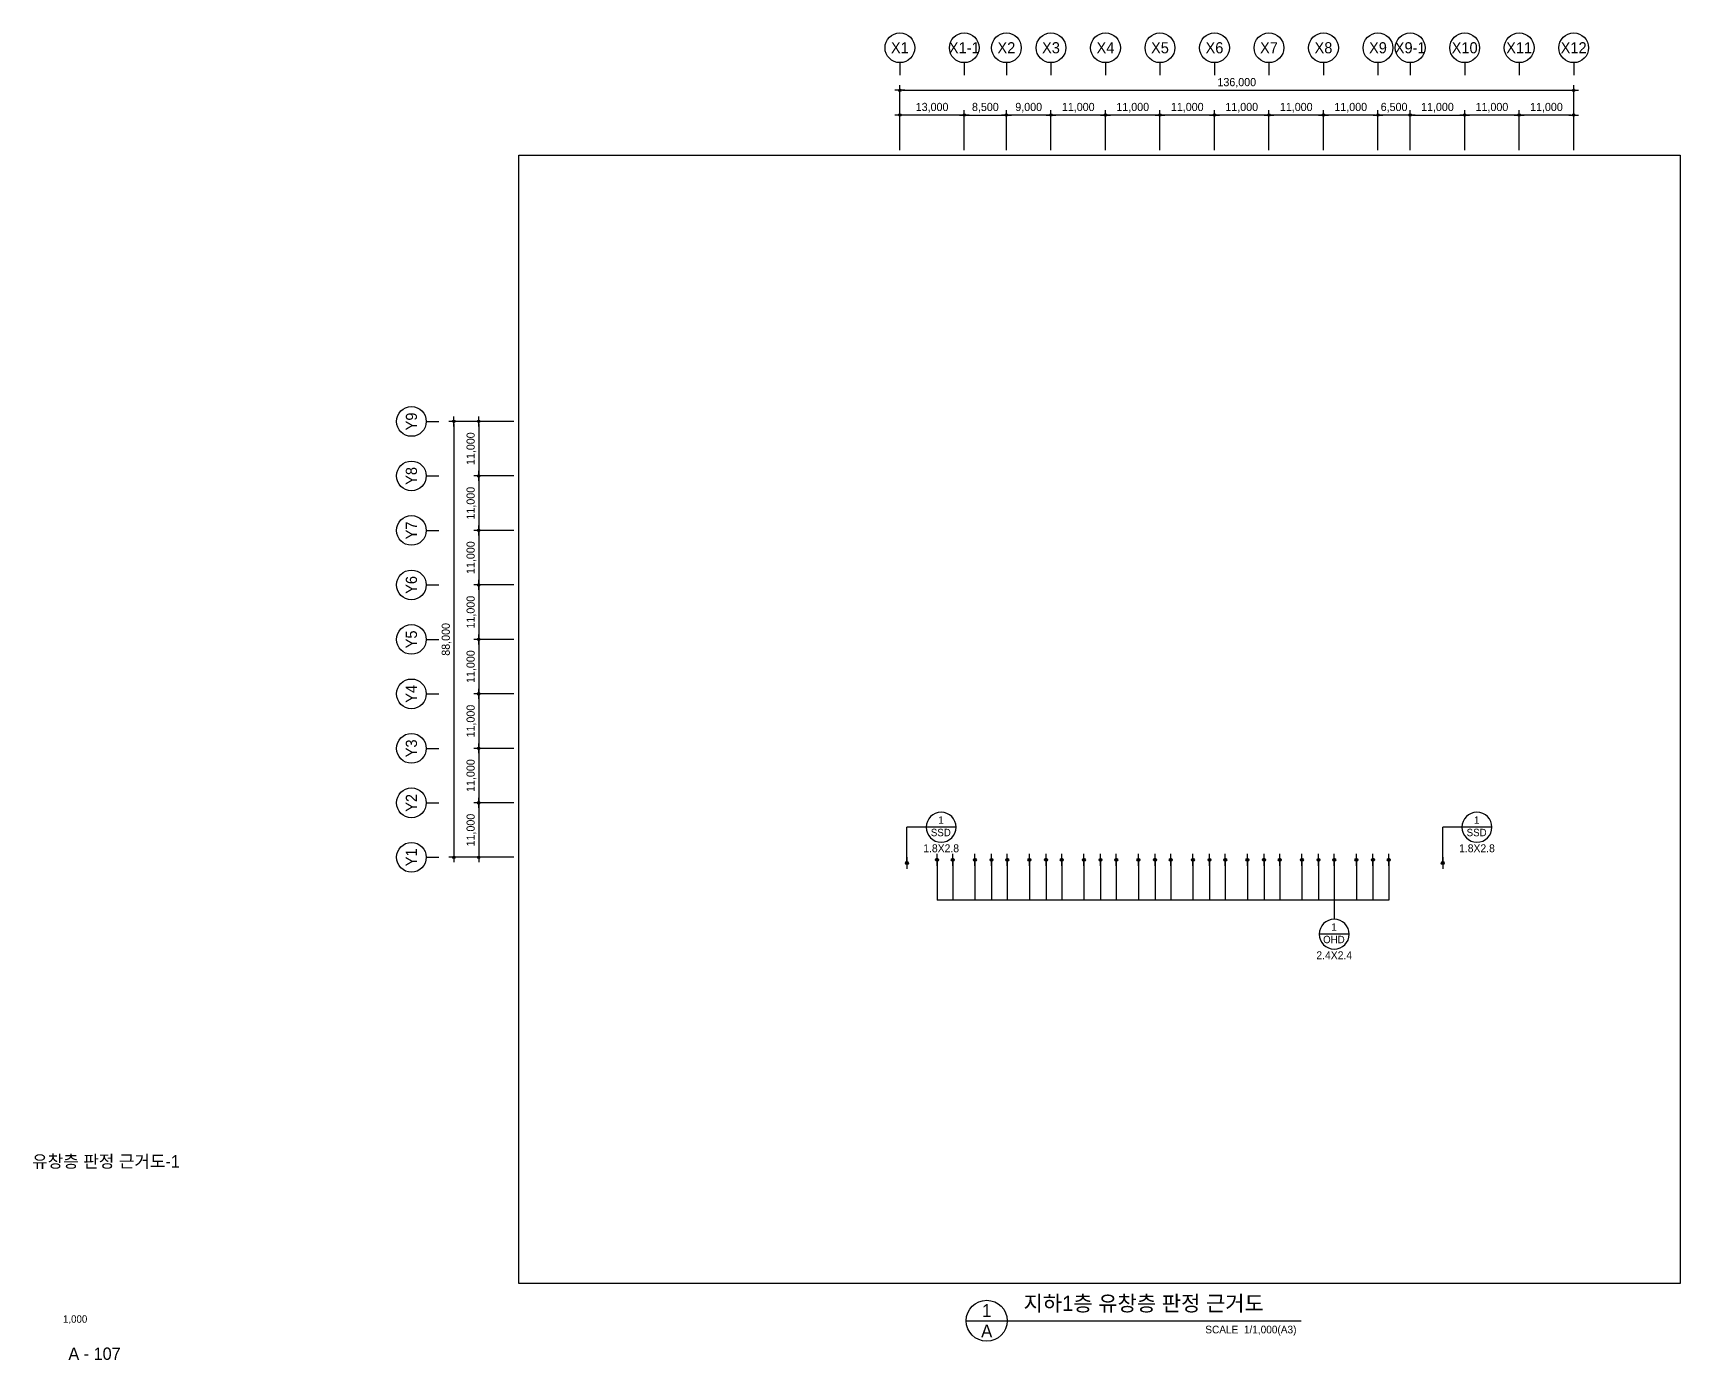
# Model space of a CAD drawing. Header units: millimetres. Extents: x 252778784 to 254834908, y 504282078 to 504550014.
# Drawn here: x 253125389 to 253457846, y 504282078 to 504550014 of the extents above; entities that cross this region are included whole.
import ezdxf
from ezdxf.enums import TextEntityAlignment as Align

# ---------------------------------------------------------------- set-up
doc = ezdxf.new("R2010")
doc.units = ezdxf.units.MM
for name, color, linetype in [('4A.TEC DIM', 7, 'Continuous'), ('4A.TEC FORM-TEXT', 3, 'Continuous'), ('4A.TEC TEXT 2', 3, 'Continuous'), ('4A.TEC 심볼', 7, 'Continuous'), ('DIM', 7, 'Continuous'), ('text', 3, 'Continuous'), ('창호부호', 7, 'Continuous')]:
    doc.layers.add(name, color=color, linetype=linetype)
doc.layers.add('DEFPOINT', color=135, linetype='Continuous', plot=False)
doc.styles.add('GHS', font='malgun.ttf')
doc.styles.add('나눔고딕', font='')
doc.styles.add('돋움', font='')
doc.styles.add('울릉도L', font='')
doc.styles.get('나눔고딕').set_extended_font_data('Dotum')
doc.styles.get('돋움').set_extended_font_data('Dotum')
doc.styles.get('울릉도L').set_extended_font_data('Dotum')
doc.dimstyles.new('DIM_200(외부치수)', dxfattribs={"dimscale": 200, "dimtxt": 3.3, "dimasz": 1, "dimexe": 2, "dimexo": 2, "dimgap": 1, "dimtad": 1, "dimdec": 0, "dimdsep": 46, "dimlunit": 6, "dimtxsty": '돋움', "dimblk1": 'DIMDOT', "dimblk2": 'DIMDOT', "dimsah": 1, "dimcen": 2.5, "dimdle": 1.5, "dimclrd": 1, "dimclre": 7, "dimclrt": 2, "dimadec": 0, "dimazin": 0, "dimtfac": 1, "dimtdec": 0, "dimtix": 1, "dimtmove": 2, "dimatfit": 3, "dimldrblk": 'DIMDOT', "dimfxl": 1, "dimtvp": 1, "dimtolj": 1, "dimtzin": 0, "dimarcsym": 0})
doc.dimstyles.new('DIM_600(외부치수)', dxfattribs={"dimscale": 400, "dimtxt": 3.3, "dimasz": 1, "dimexe": 2, "dimexo": 2, "dimgap": 1, "dimtad": 1, "dimdec": 0, "dimdsep": 46, "dimlunit": 6, "dimtxsty": '나눔고딕', "dimblk1": 'DIMDOT', "dimblk2": 'DIMDOT', "dimsah": 1, "dimcen": 2.5, "dimdle": 1.5, "dimclrd": 8, "dimclre": 8, "dimclrt": 3, "dimadec": 0, "dimazin": 0, "dimtfac": 1, "dimtdec": 0, "dimtix": 1, "dimtmove": 2, "dimatfit": 3, "dimldrblk": 'DIMDOT', "dimfxl": 1, "dimtvp": 1, "dimtolj": 1, "dimtzin": 0, "dimarcsym": 0})

# ---------------------------------------------------------------- blocks, each defined once
blk = doc.blocks.new('DIMDOT')
at = {"color": 0}
blk.add_line((-2, 0), (2, 0), dxfattribs=at)
for radius in [0.5, 0.25]:
    blk.add_circle((0, 0), radius, dxfattribs=at)
blk = doc.blocks.new('*D104')
at = {"layer": '4A.TEC DIM', "color": 8, "lineweight": -2}
for p, q in [((169308, -38163), (169308, -25069)), ((169808, -26069), (304808, -26069)), ((305308, -38163), (305308, -25069))]:
    blk.add_line(p, q, dxfattribs=at)
at = {"layer": 'Defpoints', "color": 0}
for p in [(305308, -26069), (169308, -39163), (305308, -39163)]:
    blk.add_point(p, dxfattribs=at)
at = {"layer": '4A.TEC DIM', "color": 8, "lineweight": -2, "xscale": 500, "yscale": 500, "zscale": 500, "rotation": 180}
blk.add_blockref('DIMDOT', (169308, -26069), dxfattribs=at)
at = {"layer": '4A.TEC DIM', "color": 8, "lineweight": -2, "xscale": 500, "yscale": 500, "zscale": 500}
blk.add_blockref('DIMDOT', (305308, -26069), dxfattribs=at)
at = {"layer": '4A.TEC DIM', "color": 3, "insert": (237308, -24584), "char_height": 1650, "attachment_point": 5, "style": '나눔고딕'}
blk.add_mtext('\\A1;136,000', dxfattribs=at)
blk = doc.blocks.new('ccs122')
at = {"layer": '4A.TEC 심볼'}
blk.add_line((0, 8), (0, 3), dxfattribs=at)
blk.add_circle((0, 14), 6, dxfattribs=at)
at = {"layer": '4A.TEC TEXT 2', "color": 3, "style": 'GHS'}
blk.add_attdef('NO', text='', height=4.5, dxfattribs=at).set_placement((-0.01, 14.02), align=Align.MIDDLE_CENTER)
blk = doc.blocks.new('*D105')
at = {"layer": '4A.TEC DIM', "color": 8, "lineweight": -2}
for p, q in [((294308, -38163), (294308, -30082)), ((304808, -31082), (294808, -31082)), ((305308, -38163), (305308, -30082))]:
    blk.add_line(p, q, dxfattribs=at)
at = {"layer": 'Defpoints', "color": 0}
for p in [(294308, -31082), (294308, -39163), (305308, -39163)]:
    blk.add_point(p, dxfattribs=at)
at = {"layer": '4A.TEC DIM', "color": 8, "lineweight": -2, "xscale": 500, "yscale": 500, "zscale": 500, "rotation": 180}
blk.add_blockref('DIMDOT', (294308, -31082), dxfattribs=at)
at = {"layer": '4A.TEC DIM', "color": 8, "lineweight": -2, "xscale": 500, "yscale": 500, "zscale": 500}
blk.add_blockref('DIMDOT', (305308, -31082), dxfattribs=at)
at = {"layer": '4A.TEC DIM', "color": 3, "insert": (299808, -29597), "char_height": 1650, "attachment_point": 5, "style": '나눔고딕'}
blk.add_mtext('\\A1;11,000', dxfattribs=at)
blk = doc.blocks.new('*D106')
at = {"layer": '4A.TEC DIM', "color": 8, "lineweight": -2}
for p, q in [((91381, -103937), (83299, -103937)), ((84299, -104437), (84299, -114437)), ((91381, -114937), (83299, -114937))]:
    blk.add_line(p, q, dxfattribs=at)
at = {"layer": 'Defpoints', "color": 0}
for p in [(92381, -103937), (84299, -114937), (92381, -114937)]:
    blk.add_point(p, dxfattribs=at)
at = {"layer": '4A.TEC DIM', "color": 8, "lineweight": -2, "xscale": 500, "yscale": 500, "zscale": 500}
for p, rotation in [((84299, -103937), 90), ((84299, -114937), 270)]:
    blk.add_blockref('DIMDOT', p, dxfattribs=dict(at, rotation=rotation))
at = {"layer": '4A.TEC DIM', "color": 3, "insert": (82814, -109437), "char_height": 1650, "attachment_point": 5, "rotation": 90, "style": '나눔고딕'}
blk.add_mtext('\\A1;11,000', dxfattribs=at)
blk = doc.blocks.new('*D107')
at = {"layer": '4A.TEC DIM', "color": 8, "lineweight": -2}
for p, q in [((91381, -92937), (78286, -92937)), ((79286, -93437), (79286, -180437)), ((91381, -180937), (78286, -180937))]:
    blk.add_line(p, q, dxfattribs=at)
at = {"layer": 'Defpoints', "color": 0}
for p in [(92381, -92937), (79286, -180937), (92381, -180937)]:
    blk.add_point(p, dxfattribs=at)
at = {"layer": '4A.TEC DIM', "color": 8, "lineweight": -2, "xscale": 500, "yscale": 500, "zscale": 500}
for p, rotation in [((79286, -92937), 90), ((79286, -180937), 270)]:
    blk.add_blockref('DIMDOT', p, dxfattribs=dict(at, rotation=rotation))
at = {"layer": '4A.TEC DIM', "color": 3, "insert": (77801, -136937), "char_height": 1650, "attachment_point": 5, "rotation": 90, "style": '나눔고딕'}
blk.add_mtext('\\A1;88,000', dxfattribs=at)
blk = doc.blocks.new('*D108')
at = {"layer": '4A.TEC DIM', "color": 8, "lineweight": -2}
for p, q in [((91381, -169937), (83299, -169937)), ((84299, -170437), (84299, -180437)), ((91381, -180937), (83299, -180937))]:
    blk.add_line(p, q, dxfattribs=at)
at = {"layer": 'Defpoints', "color": 0}
for p in [(92381, -169937), (84299, -180937), (92381, -180937)]:
    blk.add_point(p, dxfattribs=at)
at = {"layer": '4A.TEC DIM', "color": 8, "lineweight": -2, "xscale": 500, "yscale": 500, "zscale": 500}
for p, rotation in [((84299, -169937), 90), ((84299, -180937), 270)]:
    blk.add_blockref('DIMDOT', p, dxfattribs=dict(at, rotation=rotation))
at = {"layer": '4A.TEC DIM', "color": 3, "insert": (82814, -175437), "char_height": 1650, "attachment_point": 5, "rotation": 90, "style": '나눔고딕'}
blk.add_mtext('\\A1;11,000', dxfattribs=at)
blk = doc.blocks.new('*D109')
at = {"layer": '4A.TEC DIM', "color": 8, "lineweight": -2}
for p, q in [((91381, -158937), (83299, -158937)), ((84299, -159437), (84299, -169437)), ((91381, -169937), (83299, -169937))]:
    blk.add_line(p, q, dxfattribs=at)
at = {"layer": 'Defpoints', "color": 0}
for p in [(92381, -158937), (84299, -169937), (92381, -169937)]:
    blk.add_point(p, dxfattribs=at)
at = {"layer": '4A.TEC DIM', "color": 8, "lineweight": -2, "xscale": 500, "yscale": 500, "zscale": 500}
for p, rotation in [((84299, -158937), 90), ((84299, -169937), 270)]:
    blk.add_blockref('DIMDOT', p, dxfattribs=dict(at, rotation=rotation))
at = {"layer": '4A.TEC DIM', "color": 3, "insert": (82814, -164437), "char_height": 1650, "attachment_point": 5, "rotation": 90, "style": '나눔고딕'}
blk.add_mtext('\\A1;11,000', dxfattribs=at)
blk = doc.blocks.new('*D110')
at = {"layer": '4A.TEC DIM', "color": 8, "lineweight": -2}
for p, q in [((91381, -147937), (83299, -147937)), ((84299, -148437), (84299, -158437)), ((91381, -158937), (83299, -158937))]:
    blk.add_line(p, q, dxfattribs=at)
at = {"layer": 'Defpoints', "color": 0}
for p in [(92381, -147937), (84299, -158937), (92381, -158937)]:
    blk.add_point(p, dxfattribs=at)
at = {"layer": '4A.TEC DIM', "color": 8, "lineweight": -2, "xscale": 500, "yscale": 500, "zscale": 500}
for p, rotation in [((84299, -147937), 90), ((84299, -158937), 270)]:
    blk.add_blockref('DIMDOT', p, dxfattribs=dict(at, rotation=rotation))
at = {"layer": '4A.TEC DIM', "color": 3, "insert": (82814, -153437), "char_height": 1650, "attachment_point": 5, "rotation": 90, "style": '나눔고딕'}
blk.add_mtext('\\A1;11,000', dxfattribs=at)
blk = doc.blocks.new('*D111')
at = {"layer": '4A.TEC DIM', "color": 8, "lineweight": -2}
for p, q in [((91381, -136937), (83299, -136937)), ((84299, -137437), (84299, -147437)), ((91381, -147937), (83299, -147937))]:
    blk.add_line(p, q, dxfattribs=at)
at = {"layer": 'Defpoints', "color": 0}
for p in [(92381, -136937), (84299, -147937), (92381, -147937)]:
    blk.add_point(p, dxfattribs=at)
at = {"layer": '4A.TEC DIM', "color": 8, "lineweight": -2, "xscale": 500, "yscale": 500, "zscale": 500}
for p, rotation in [((84299, -136937), 90), ((84299, -147937), 270)]:
    blk.add_blockref('DIMDOT', p, dxfattribs=dict(at, rotation=rotation))
at = {"layer": '4A.TEC DIM', "color": 3, "insert": (82814, -142437), "char_height": 1650, "attachment_point": 5, "rotation": 90, "style": '나눔고딕'}
blk.add_mtext('\\A1;11,000', dxfattribs=at)
blk = doc.blocks.new('*D112')
at = {"layer": '4A.TEC DIM', "color": 8, "lineweight": -2}
for p, q in [((91381, -125937), (83299, -125937)), ((84299, -126437), (84299, -136437)), ((91381, -136937), (83299, -136937))]:
    blk.add_line(p, q, dxfattribs=at)
at = {"layer": 'Defpoints', "color": 0}
for p in [(92381, -125937), (84299, -136937), (92381, -136937)]:
    blk.add_point(p, dxfattribs=at)
at = {"layer": '4A.TEC DIM', "color": 8, "lineweight": -2, "xscale": 500, "yscale": 500, "zscale": 500}
for p, rotation in [((84299, -125937), 90), ((84299, -136937), 270)]:
    blk.add_blockref('DIMDOT', p, dxfattribs=dict(at, rotation=rotation))
at = {"layer": '4A.TEC DIM', "color": 3, "insert": (82814, -131437), "char_height": 1650, "attachment_point": 5, "rotation": 90, "style": '나눔고딕'}
blk.add_mtext('\\A1;11,000', dxfattribs=at)
blk = doc.blocks.new('*D113')
at = {"layer": '4A.TEC DIM', "color": 8, "lineweight": -2}
for p, q in [((91381, -114937), (83299, -114937)), ((84299, -115437), (84299, -125437)), ((91381, -125937), (83299, -125937))]:
    blk.add_line(p, q, dxfattribs=at)
at = {"layer": 'Defpoints', "color": 0}
for p in [(92381, -114937), (84299, -125937), (92381, -125937)]:
    blk.add_point(p, dxfattribs=at)
at = {"layer": '4A.TEC DIM', "color": 8, "lineweight": -2, "xscale": 500, "yscale": 500, "zscale": 500}
for p, rotation in [((84299, -114937), 90), ((84299, -125937), 270)]:
    blk.add_blockref('DIMDOT', p, dxfattribs=dict(at, rotation=rotation))
at = {"layer": '4A.TEC DIM', "color": 3, "insert": (82814, -120437), "char_height": 1650, "attachment_point": 5, "rotation": 90, "style": '나눔고딕'}
blk.add_mtext('\\A1;11,000', dxfattribs=at)
blk = doc.blocks.new('*D93')
at = {"layer": '4A.TEC DIM', "color": 8, "lineweight": -2}
for p, q in [((169308, -38163), (169308, -30082)), ((181808, -31082), (169808, -31082)), ((182308, -38163), (182308, -30082))]:
    blk.add_line(p, q, dxfattribs=at)
at = {"layer": 'Defpoints', "color": 0}
for p in [(169308, -31082), (169308, -39163), (182308, -39163)]:
    blk.add_point(p, dxfattribs=at)
at = {"layer": '4A.TEC DIM', "color": 8, "lineweight": -2, "xscale": 500, "yscale": 500, "zscale": 500, "rotation": 180}
blk.add_blockref('DIMDOT', (169308, -31082), dxfattribs=at)
at = {"layer": '4A.TEC DIM', "color": 8, "lineweight": -2, "xscale": 500, "yscale": 500, "zscale": 500}
blk.add_blockref('DIMDOT', (182308, -31082), dxfattribs=at)
at = {"layer": '4A.TEC DIM', "color": 3, "insert": (175808, -29597), "char_height": 1650, "attachment_point": 5, "style": '나눔고딕'}
blk.add_mtext('\\A1;13,000', dxfattribs=at)
blk = doc.blocks.new('*D94')
at = {"layer": '4A.TEC DIM', "color": 8, "lineweight": -2}
for p, q in [((190808, -38163), (190808, -30082)), ((199308, -31082), (191308, -31082)), ((199808, -38163), (199808, -30082))]:
    blk.add_line(p, q, dxfattribs=at)
at = {"layer": 'Defpoints', "color": 0}
for p in [(190808, -31082), (190808, -39163), (199808, -39163)]:
    blk.add_point(p, dxfattribs=at)
at = {"layer": '4A.TEC DIM', "color": 8, "lineweight": -2, "xscale": 500, "yscale": 500, "zscale": 500, "rotation": 180}
blk.add_blockref('DIMDOT', (190808, -31082), dxfattribs=at)
at = {"layer": '4A.TEC DIM', "color": 8, "lineweight": -2, "xscale": 500, "yscale": 500, "zscale": 500}
blk.add_blockref('DIMDOT', (199808, -31082), dxfattribs=at)
at = {"layer": '4A.TEC DIM', "color": 3, "insert": (195308, -29597), "char_height": 1650, "attachment_point": 5, "style": '나눔고딕'}
blk.add_mtext('\\A1;9,000', dxfattribs=at)
blk = doc.blocks.new('*D95')
at = {"layer": '4A.TEC DIM', "color": 8, "lineweight": -2}
for p, q in [((199808, -38163), (199808, -30082)), ((210308, -31082), (200308, -31082)), ((210808, -38163), (210808, -30082))]:
    blk.add_line(p, q, dxfattribs=at)
at = {"layer": 'Defpoints', "color": 0}
for p in [(199808, -31082), (199808, -39163), (210808, -39163)]:
    blk.add_point(p, dxfattribs=at)
at = {"layer": '4A.TEC DIM', "color": 8, "lineweight": -2, "xscale": 500, "yscale": 500, "zscale": 500, "rotation": 180}
blk.add_blockref('DIMDOT', (199808, -31082), dxfattribs=at)
at = {"layer": '4A.TEC DIM', "color": 8, "lineweight": -2, "xscale": 500, "yscale": 500, "zscale": 500}
blk.add_blockref('DIMDOT', (210808, -31082), dxfattribs=at)
at = {"layer": '4A.TEC DIM', "color": 3, "insert": (205308, -29597), "char_height": 1650, "attachment_point": 5, "style": '나눔고딕'}
blk.add_mtext('\\A1;11,000', dxfattribs=at)
blk = doc.blocks.new('*D96')
at = {"layer": '4A.TEC DIM', "color": 8, "lineweight": -2}
for p, q in [((210808, -38163), (210808, -30082)), ((221308, -31082), (211308, -31082)), ((221808, -38163), (221808, -30082))]:
    blk.add_line(p, q, dxfattribs=at)
at = {"layer": 'Defpoints', "color": 0}
for p in [(210808, -31082), (210808, -39163), (221808, -39163)]:
    blk.add_point(p, dxfattribs=at)
at = {"layer": '4A.TEC DIM', "color": 8, "lineweight": -2, "xscale": 500, "yscale": 500, "zscale": 500, "rotation": 180}
blk.add_blockref('DIMDOT', (210808, -31082), dxfattribs=at)
at = {"layer": '4A.TEC DIM', "color": 8, "lineweight": -2, "xscale": 500, "yscale": 500, "zscale": 500}
blk.add_blockref('DIMDOT', (221808, -31082), dxfattribs=at)
at = {"layer": '4A.TEC DIM', "color": 3, "insert": (216308, -29597), "char_height": 1650, "attachment_point": 5, "style": '나눔고딕'}
blk.add_mtext('\\A1;11,000', dxfattribs=at)
blk = doc.blocks.new('*D97')
at = {"layer": '4A.TEC DIM', "color": 8, "lineweight": -2}
for p, q in [((221808, -38163), (221808, -30082)), ((232308, -31082), (222308, -31082)), ((232808, -38163), (232808, -30082))]:
    blk.add_line(p, q, dxfattribs=at)
at = {"layer": 'Defpoints', "color": 0}
for p in [(221808, -31082), (221808, -39163), (232808, -39163)]:
    blk.add_point(p, dxfattribs=at)
at = {"layer": '4A.TEC DIM', "color": 8, "lineweight": -2, "xscale": 500, "yscale": 500, "zscale": 500, "rotation": 180}
blk.add_blockref('DIMDOT', (221808, -31082), dxfattribs=at)
at = {"layer": '4A.TEC DIM', "color": 8, "lineweight": -2, "xscale": 500, "yscale": 500, "zscale": 500}
blk.add_blockref('DIMDOT', (232808, -31082), dxfattribs=at)
at = {"layer": '4A.TEC DIM', "color": 3, "insert": (227308, -29597), "char_height": 1650, "attachment_point": 5, "style": '나눔고딕'}
blk.add_mtext('\\A1;11,000', dxfattribs=at)
blk = doc.blocks.new('*D98')
at = {"layer": '4A.TEC DIM', "color": 8, "lineweight": -2}
for p, q in [((232808, -38163), (232808, -30082)), ((243308, -31082), (233308, -31082)), ((243808, -38163), (243808, -30082))]:
    blk.add_line(p, q, dxfattribs=at)
at = {"layer": 'Defpoints', "color": 0}
for p in [(232808, -31082), (232808, -39163), (243808, -39163)]:
    blk.add_point(p, dxfattribs=at)
at = {"layer": '4A.TEC DIM', "color": 8, "lineweight": -2, "xscale": 500, "yscale": 500, "zscale": 500, "rotation": 180}
blk.add_blockref('DIMDOT', (232808, -31082), dxfattribs=at)
at = {"layer": '4A.TEC DIM', "color": 8, "lineweight": -2, "xscale": 500, "yscale": 500, "zscale": 500}
blk.add_blockref('DIMDOT', (243808, -31082), dxfattribs=at)
at = {"layer": '4A.TEC DIM', "color": 3, "insert": (238308, -29597), "char_height": 1650, "attachment_point": 5, "style": '나눔고딕'}
blk.add_mtext('\\A1;11,000', dxfattribs=at)
blk = doc.blocks.new('*D99')
at = {"layer": '4A.TEC DIM', "color": 8, "lineweight": -2}
for p, q in [((243808, -38163), (243808, -30082)), ((254308, -31082), (244308, -31082)), ((254808, -38163), (254808, -30082))]:
    blk.add_line(p, q, dxfattribs=at)
at = {"layer": 'Defpoints', "color": 0}
for p in [(243808, -31082), (243808, -39163), (254808, -39163)]:
    blk.add_point(p, dxfattribs=at)
at = {"layer": '4A.TEC DIM', "color": 8, "lineweight": -2, "xscale": 500, "yscale": 500, "zscale": 500, "rotation": 180}
blk.add_blockref('DIMDOT', (243808, -31082), dxfattribs=at)
at = {"layer": '4A.TEC DIM', "color": 8, "lineweight": -2, "xscale": 500, "yscale": 500, "zscale": 500}
blk.add_blockref('DIMDOT', (254808, -31082), dxfattribs=at)
at = {"layer": '4A.TEC DIM', "color": 3, "insert": (249308, -29597), "char_height": 1650, "attachment_point": 5, "style": '나눔고딕'}
blk.add_mtext('\\A1;11,000', dxfattribs=at)
blk = doc.blocks.new('*D100')
at = {"layer": '4A.TEC DIM', "color": 8, "lineweight": -2}
for p, q in [((254808, -38163), (254808, -30082)), ((265308, -31082), (255308, -31082)), ((265808, -38163), (265808, -30082))]:
    blk.add_line(p, q, dxfattribs=at)
at = {"layer": 'Defpoints', "color": 0}
for p in [(254808, -31082), (254808, -39163), (265808, -39163)]:
    blk.add_point(p, dxfattribs=at)
at = {"layer": '4A.TEC DIM', "color": 8, "lineweight": -2, "xscale": 500, "yscale": 500, "zscale": 500, "rotation": 180}
blk.add_blockref('DIMDOT', (254808, -31082), dxfattribs=at)
at = {"layer": '4A.TEC DIM', "color": 8, "lineweight": -2, "xscale": 500, "yscale": 500, "zscale": 500}
blk.add_blockref('DIMDOT', (265808, -31082), dxfattribs=at)
at = {"layer": '4A.TEC DIM', "color": 3, "insert": (260308, -29597), "char_height": 1650, "attachment_point": 5, "style": '나눔고딕'}
blk.add_mtext('\\A1;11,000', dxfattribs=at)
blk = doc.blocks.new('*D101')
at = {"layer": '4A.TEC DIM', "color": 8, "lineweight": -2}
for p, q in [((265308, -31082), (264808, -31082)), ((265808, -38163), (265808, -30082)), ((272308, -31082), (265808, -31082)), ((272308, -38163), (272308, -30082)), ((272808, -31082), (273308, -31082))]:
    blk.add_line(p, q, dxfattribs=at)
at = {"layer": 'Defpoints', "color": 0}
for p in [(265808, -31082), (265808, -39163), (272308, -39163)]:
    blk.add_point(p, dxfattribs=at)
at = {"layer": '4A.TEC DIM', "color": 8, "lineweight": -2, "xscale": 500, "yscale": 500, "zscale": 500}
blk.add_blockref('DIMDOT', (265808, -31082), dxfattribs=at)
at = {"layer": '4A.TEC DIM', "color": 8, "lineweight": -2, "xscale": 500, "yscale": 500, "zscale": 500, "rotation": 180}
blk.add_blockref('DIMDOT', (272308, -31082), dxfattribs=at)
at = {"layer": '4A.TEC DIM', "color": 3, "insert": (269058, -29597), "char_height": 1650, "attachment_point": 5, "style": '나눔고딕'}
blk.add_mtext('\\A1;6,500', dxfattribs=at)
blk = doc.blocks.new('*D102')
at = {"layer": '4A.TEC DIM', "color": 8, "lineweight": -2}
for p, q in [((283308, -38163), (283308, -30082)), ((293808, -31082), (283808, -31082)), ((294308, -38163), (294308, -30082))]:
    blk.add_line(p, q, dxfattribs=at)
at = {"layer": 'Defpoints', "color": 0}
for p in [(283308, -31082), (283308, -39163), (294308, -39163)]:
    blk.add_point(p, dxfattribs=at)
at = {"layer": '4A.TEC DIM', "color": 8, "lineweight": -2, "xscale": 500, "yscale": 500, "zscale": 500, "rotation": 180}
blk.add_blockref('DIMDOT', (283308, -31082), dxfattribs=at)
at = {"layer": '4A.TEC DIM', "color": 8, "lineweight": -2, "xscale": 500, "yscale": 500, "zscale": 500}
blk.add_blockref('DIMDOT', (294308, -31082), dxfattribs=at)
at = {"layer": '4A.TEC DIM', "color": 3, "insert": (288808, -29597), "char_height": 1650, "attachment_point": 5, "style": '나눔고딕'}
blk.add_mtext('\\A1;11,000', dxfattribs=at)
blk = doc.blocks.new('*D103')
at = {"layer": '4A.TEC DIM', "color": 8, "lineweight": -2}
for p, q in [((91381, -92937), (83299, -92937)), ((84299, -93437), (84299, -103437)), ((91381, -103937), (83299, -103937))]:
    blk.add_line(p, q, dxfattribs=at)
at = {"layer": 'Defpoints', "color": 0}
for p in [(92381, -92937), (84299, -103937), (92381, -103937)]:
    blk.add_point(p, dxfattribs=at)
at = {"layer": '4A.TEC DIM', "color": 8, "lineweight": -2, "xscale": 500, "yscale": 500, "zscale": 500}
for p, rotation in [((84299, -92937), 90), ((84299, -103937), 270)]:
    blk.add_blockref('DIMDOT', p, dxfattribs=dict(at, rotation=rotation))
at = {"layer": '4A.TEC DIM', "color": 3, "insert": (82814, -98437), "char_height": 1650, "attachment_point": 5, "rotation": 90, "style": '나눔고딕'}
blk.add_mtext('\\A1;11,000', dxfattribs=at)
blk = doc.blocks.new('*D114')
at = {"layer": '4A.TEC DIM', "color": 8, "lineweight": -2}
for p, q in [((182308, -38163), (182308, -30082)), ((182808, -31082), (190308, -31082)), ((190808, -38163), (190808, -30082))]:
    blk.add_line(p, q, dxfattribs=at)
at = {"layer": 'Defpoints', "color": 0}
for p in [(190808, -31082), (182308, -39163), (190808, -39163)]:
    blk.add_point(p, dxfattribs=at)
at = {"layer": '4A.TEC DIM', "color": 8, "lineweight": -2, "xscale": 500, "yscale": 500, "zscale": 500, "rotation": 180}
blk.add_blockref('DIMDOT', (182308, -31082), dxfattribs=at)
at = {"layer": '4A.TEC DIM', "color": 8, "lineweight": -2, "xscale": 500, "yscale": 500, "zscale": 500}
blk.add_blockref('DIMDOT', (190808, -31082), dxfattribs=at)
at = {"layer": '4A.TEC DIM', "color": 3, "insert": (186558, -29597), "char_height": 1650, "attachment_point": 5, "style": '나눔고딕'}
blk.add_mtext('\\A1;8,500', dxfattribs=at)
blk = doc.blocks.new('*D115')
at = {"layer": '4A.TEC DIM', "color": 8, "lineweight": -2}
for p, q in [((272308, -38163), (272308, -30082)), ((272808, -31082), (282808, -31082)), ((283308, -38163), (283308, -30082))]:
    blk.add_line(p, q, dxfattribs=at)
at = {"layer": 'Defpoints', "color": 0}
for p in [(283308, -31082), (272308, -39163), (283308, -39163)]:
    blk.add_point(p, dxfattribs=at)
at = {"layer": '4A.TEC DIM', "color": 8, "lineweight": -2, "xscale": 500, "yscale": 500, "zscale": 500, "rotation": 180}
blk.add_blockref('DIMDOT', (272308, -31082), dxfattribs=at)
at = {"layer": '4A.TEC DIM', "color": 8, "lineweight": -2, "xscale": 500, "yscale": 500, "zscale": 500}
blk.add_blockref('DIMDOT', (283308, -31082), dxfattribs=at)
at = {"layer": '4A.TEC DIM', "color": 3, "insert": (277808, -29597), "char_height": 1650, "attachment_point": 5, "style": '나눔고딕'}
blk.add_mtext('\\A1;11,000', dxfattribs=at)
blk = doc.blocks.new('A$C52CE0ABD')
at = {"layer": '창호부호', "color": 3}
blk.add_line((0, 3600), (4838, 3600), dxfattribs=at)
blk.add_circle((2419, 3600), 2419, dxfattribs=at)
at = {"layer": '창호부호', "color": 7, "style": '울릉도L'}
for tag, height, p in [('1', 1200, (2453, 4751)), ('CAW', 1200, (2472, 2747)), ('SIZE', 840, (2387, 607))]:
    blk.add_attdef(tag, text='', height=height, dxfattribs=at).set_placement(p, align=Align.MIDDLE)
blk = doc.blocks.new('dwgFD3B')
at = {"layer": '4A.TEC 심볼'}
ref = blk.add_blockref('ccs122', (169307.63, -24500.01, 1666.22), dxfattribs=dict(at, xscale=499.9999977496833, yscale=499.9999977496833, zscale=499.9999977496833))
ref.add_attrib('NO', 'X1', dxfattribs={"layer": '0', "color": 3, "height": 2250, "style": '울릉도L'}).set_placement((169304.55, -17491.05, 1666.22), align=Align.MIDDLE_CENTER)
ref = blk.add_blockref('ccs122', (182307.63, -24500.01, 1666.22), dxfattribs=dict(at, xscale=499.9999977496833, yscale=499.9999977496833, zscale=499.9999977496833))
ref.add_attrib('NO', 'X1-1', dxfattribs={"layer": '0', "color": 3, "height": 2250, "style": '울릉도L'}).set_placement((182304.55, -17491.05, 1666.22), align=Align.MIDDLE_CENTER)
ref = blk.add_blockref('ccs122', (190807.63, -24500.01, 1666.22), dxfattribs=dict(at, xscale=499.9999977496833, yscale=499.9999977496833, zscale=499.9999977496833))
ref.add_attrib('NO', 'X2', dxfattribs={"layer": '0', "color": 3, "height": 2250, "style": '울릉도L'}).set_placement((190804.55, -17491.05, 1666.22), align=Align.MIDDLE_CENTER)
ref = blk.add_blockref('ccs122', (199807.63, -24500.01, 1666.22), dxfattribs=dict(at, xscale=499.9999977496833, yscale=499.9999977496833, zscale=499.9999977496833))
ref.add_attrib('NO', 'X3', dxfattribs={"layer": '0', "color": 3, "height": 2250, "style": '울릉도L'}).set_placement((199804.55, -17491.05, 1666.22), align=Align.MIDDLE_CENTER)
ref = blk.add_blockref('ccs122', (210807.63, -24500.01, 1666.22), dxfattribs=dict(at, xscale=499.9999977496833, yscale=499.9999977496833, zscale=499.9999977496833))
ref.add_attrib('NO', 'X4', dxfattribs={"layer": '0', "color": 3, "height": 2250, "style": '울릉도L'}).set_placement((210804.55, -17491.05, 1666.22), align=Align.MIDDLE_CENTER)
ref = blk.add_blockref('ccs122', (221807.63, -24500.01, 1666.22), dxfattribs=dict(at, xscale=499.9999977496833, yscale=499.9999977496833, zscale=499.9999977496833))
ref.add_attrib('NO', 'X5', dxfattribs={"layer": '0', "color": 3, "height": 2250, "style": '울릉도L'}).set_placement((221804.55, -17491.05, 1666.22), align=Align.MIDDLE_CENTER)
ref = blk.add_blockref('ccs122', (232807.63, -24500.01, 1666.22), dxfattribs=dict(at, xscale=499.9999977496833, yscale=499.9999977496833, zscale=499.9999977496833))
ref.add_attrib('NO', 'X6', dxfattribs={"layer": '0', "color": 3, "height": 2250, "style": '울릉도L'}).set_placement((232804.55, -17491.05, 1666.22), align=Align.MIDDLE_CENTER)
ref = blk.add_blockref('ccs122', (243807.63, -24500, 1666.22), dxfattribs=dict(at, xscale=499.9999977496833, yscale=499.9999977496833, zscale=499.9999977496833))
ref.add_attrib('NO', 'X7', dxfattribs={"layer": '0', "color": 3, "height": 2250, "style": '울릉도L'}).set_placement((243804.55, -17491.04, 1666.22), align=Align.MIDDLE_CENTER)
ref = blk.add_blockref('ccs122', (254807.63, -24500, 1666.22), dxfattribs=dict(at, xscale=499.9999977496833, yscale=499.9999977496833, zscale=499.9999977496833))
ref.add_attrib('NO', 'X8', dxfattribs={"layer": '0', "color": 3, "height": 2250, "style": '울릉도L'}).set_placement((254804.55, -17491.05, 1666.22), align=Align.MIDDLE_CENTER)
ref = blk.add_blockref('ccs122', (265807.63, -24500, 1666.22), dxfattribs=dict(at, xscale=499.9999977496833, yscale=499.9999977496833, zscale=499.9999977496833))
ref.add_attrib('NO', 'X9', dxfattribs={"layer": '0', "color": 3, "height": 2250, "style": '울릉도L'}).set_placement((265804.55, -17491.04, 1666.22), align=Align.MIDDLE_CENTER)
ref = blk.add_blockref('ccs122', (272307.63, -24500, 1666.22), dxfattribs=dict(at, xscale=499.9999977496833, yscale=499.9999977496833, zscale=499.9999977496833))
ref.add_attrib('NO', 'X9-1', dxfattribs={"layer": '0', "color": 3, "height": 2250, "style": '울릉도L'}).set_placement((272304.55, -17491.04, 1666.22), align=Align.MIDDLE_CENTER)
ref = blk.add_blockref('ccs122', (283307.63, -24500.01, 1666.22), dxfattribs=dict(at, xscale=499.9999977496833, yscale=499.9999977496833, zscale=499.9999977496833))
ref.add_attrib('NO', 'X10', dxfattribs={"layer": '0', "color": 3, "height": 2250, "style": '울릉도L'}).set_placement((283304.55, -17491.05, 1666.22), align=Align.MIDDLE_CENTER)
ref = blk.add_blockref('ccs122', (294307.63, -24500.01, 1666.22), dxfattribs=dict(at, xscale=499.9999977496833, yscale=499.9999977496833, zscale=499.9999977496833))
ref.add_attrib('NO', 'X11', dxfattribs={"layer": '0', "color": 3, "height": 2250, "style": '울릉도L'}).set_placement((294304.55, -17491.05, 1666.22), align=Align.MIDDLE_CENTER)
ref = blk.add_blockref('ccs122', (305307.63, -24500.01, 1666.22), dxfattribs=dict(at, xscale=499.9999977496833, yscale=499.9999977496833, zscale=499.9999977496833))
ref.add_attrib('NO', 'X12', dxfattribs={"layer": '0', "color": 3, "height": 2250, "style": '울릉도L'}).set_placement((305304.55, -17491.05, 1666.22), align=Align.MIDDLE_CENTER)
ref = blk.add_blockref('ccs122', (77717.58, -92936.83), dxfattribs=dict(at, xscale=499.9999977496833, yscale=499.9999977496833, zscale=499.9999977496833, rotation=90))
ref.add_attrib('NO', 'Y9', dxfattribs={"layer": '0', "color": 3, "height": 2250, "rotation": 90, "style": '울릉도L'}).set_placement((70708.62, -92939.91), align=Align.MIDDLE_CENTER)
ref = blk.add_blockref('ccs122', (77717.58, -103936.83), dxfattribs=dict(at, xscale=499.9999977496833, yscale=499.9999977496833, zscale=499.9999977496833, rotation=90))
ref.add_attrib('NO', 'Y8', dxfattribs={"layer": '0', "color": 3, "height": 2250, "rotation": 90, "style": '울릉도L'}).set_placement((70708.62, -103939.91), align=Align.MIDDLE_CENTER)
ref = blk.add_blockref('ccs122', (77717.58, -114936.83), dxfattribs=dict(at, xscale=499.9999977496833, yscale=499.9999977496833, zscale=499.9999977496833, rotation=90))
ref.add_attrib('NO', 'Y7', dxfattribs={"layer": '0', "color": 3, "height": 2250, "rotation": 90, "style": '울릉도L'}).set_placement((70708.63, -114939.91), align=Align.MIDDLE_CENTER)
ref = blk.add_blockref('ccs122', (77717.58, -125936.83), dxfattribs=dict(at, xscale=499.9999977496833, yscale=499.9999977496833, zscale=499.9999977496833, rotation=90))
ref.add_attrib('NO', 'Y6', dxfattribs={"layer": '0', "color": 3, "height": 2250, "rotation": 90, "style": '울릉도L'}).set_placement((70708.62, -125939.91), align=Align.MIDDLE_CENTER)
ref = blk.add_blockref('ccs122', (77717.58, -136936.83), dxfattribs=dict(at, xscale=499.9999977496833, yscale=499.9999977496833, zscale=499.9999977496833, rotation=90))
ref.add_attrib('NO', 'Y5', dxfattribs={"layer": '0', "color": 3, "height": 2250, "rotation": 90, "style": '울릉도L'}).set_placement((70708.63, -136939.91), align=Align.MIDDLE_CENTER)
ref = blk.add_blockref('ccs122', (77717.58, -147936.83), dxfattribs=dict(at, xscale=499.9999977496833, yscale=499.9999977496833, zscale=499.9999977496833, rotation=90))
ref.add_attrib('NO', 'Y4', dxfattribs={"layer": '0', "color": 3, "height": 2250, "rotation": 90, "style": '울릉도L'}).set_placement((70708.62, -147939.91), align=Align.MIDDLE_CENTER)
ref = blk.add_blockref('ccs122', (77717.58, -158936.83), dxfattribs=dict(at, xscale=499.9999977496833, yscale=499.9999977496833, zscale=499.9999977496833, rotation=90))
ref.add_attrib('NO', 'Y3', dxfattribs={"layer": '0', "color": 3, "height": 2250, "rotation": 90, "style": '울릉도L'}).set_placement((70708.62, -158939.91), align=Align.MIDDLE_CENTER)
ref = blk.add_blockref('ccs122', (77717.58, -169936.83), dxfattribs=dict(at, xscale=499.9999977496833, yscale=499.9999977496833, zscale=499.9999977496833, rotation=90))
ref.add_attrib('NO', 'Y2', dxfattribs={"layer": '0', "color": 3, "height": 2250, "rotation": 90, "style": '울릉도L'}).set_placement((70708.62, -169939.91), align=Align.MIDDLE_CENTER)
ref = blk.add_blockref('ccs122', (77717.58, -180936.83), dxfattribs=dict(at, xscale=499.9999977496833, yscale=499.9999977496833, zscale=499.9999977496833, rotation=90))
ref.add_attrib('NO', 'Y1', dxfattribs={"layer": '0', "color": 3, "height": 2250, "rotation": 90, "style": '울릉도L'}).set_placement((70708.62, -180939.91), align=Align.MIDDLE_CENTER)
at = {"layer": '4A.TEC DIM'}
for base, p1, p2, picture, middle in [((305307.63, -26068.86, 1666.22), (169307.63, -39163.16, 1666.22), (305307.63, -39163.16, 1666.22), '*D104', (237307.63, -24583.79, 1666.22)), ((169307.63, -31081.58, 1666.22), (182307.63, -39163.16, 1666.22), (169307.63, -39163.16, 1666.22), '*D93', (175807.63, -29596.51, 1666.22)), ((190807.63, -31081.58, 1666.22), (199807.63, -39163.16, 1666.22), (190807.63, -39163.16, 1666.22), '*D94', (195307.63, -29596.51, 1666.22)), ((199807.63, -31081.58, 1666.22), (210807.63, -39163.16, 1666.22), (199807.63, -39163.16, 1666.22), '*D95', (205307.63, -29596.51, 1666.22)), ((210807.63, -31081.58, 1666.22), (221807.63, -39163.16, 1666.22), (210807.63, -39163.16, 1666.22), '*D96', (216307.63, -29596.51, 1666.22)), ((221807.63, -31081.58, 1666.22), (232807.63, -39163.16, 1666.22), (221807.63, -39163.16, 1666.22), '*D97', (227307.63, -29596.51, 1666.22)), ((232807.63, -31081.58, 1666.22), (243807.63, -39163.16, 1666.22), (232807.63, -39163.16, 1666.22), '*D98', (238307.63, -29596.51, 1666.22)), ((243807.63, -31081.58, 1666.22), (254807.63, -39163.16, 1666.22), (243807.63, -39163.16, 1666.22), '*D99', (249307.63, -29596.51, 1666.22)), ((254807.63, -31081.58, 1666.22), (265807.63, -39163.16, 1666.22), (254807.63, -39163.16, 1666.22), '*D100', (260307.63, -29596.51, 1666.22)), ((265807.63, -31081.58, 1666.22), (272307.63, -39163.16, 1666.22), (265807.63, -39163.16, 1666.22), '*D101', (269057.63, -29596.51, 1666.22)), ((283307.63, -31081.58, 1666.22), (294307.63, -39163.16, 1666.22), (283307.63, -39163.16, 1666.22), '*D102', (288807.63, -29596.51, 1666.22)), ((294307.63, -31081.58, 1666.22), (305307.63, -39163.16, 1666.22), (294307.63, -39163.16, 1666.22), '*D105', (299807.63, -29596.51, 1666.22))]:
    dim = blk.add_linear_dim(base=base, p1=p1, p2=p2, dimstyle='DIM_600(외부치수)', override={"dimscale": 500, "dimdec": 1, "dimblk1": 'DIMDOT', "dimblk2": 'DIMDOT'}, dxfattribs=at)
    dim.commit()
    dim.dimension.update_dxf_attribs({"geometry": picture, "text_midpoint": middle})
for base, p1, p2, angle, picture, middle in [((190807.63, -31081.58, 1666.22), (182307.63, -39163.16, 1666.22), (190807.63, -39163.16, 1666.22), 180, '*D114', (186557.63, -29596.51, 1666.22)), ((283307.63, -31081.58, 1666.22), (272307.63, -39163.16, 1666.22), (283307.63, -39163.16, 1666.22), 180, '*D115', (277807.63, -29596.51, 1666.22)), ((79286.44, -180936.83), (92380.73, -92936.83), (92380.73, -180936.83), 90, '*D107', (77801.36, -136936.83)), ((84299.16, -103936.83), (92380.73, -92936.83), (92380.73, -103936.83), 90, '*D103', (82814.08, -98436.83)), ((84299.16, -114936.83), (92380.73, -103936.83), (92380.73, -114936.83), 90, '*D106', (82814.08, -109436.83)), ((84299.16, -125936.83), (92380.73, -114936.83), (92380.73, -125936.83), 90, '*D113', (82814.09, -120436.83)), ((84299.16, -136936.83), (92380.73, -125936.83), (92380.73, -136936.83), 90, '*D112', (82814.09, -131436.83)), ((84299.16, -147936.83), (92380.73, -136936.83), (92380.73, -147936.83), 90, '*D111', (82814.09, -142436.83)), ((84299.16, -158936.83), (92380.73, -147936.83), (92380.73, -158936.83), 90, '*D110', (82814.08, -153436.83)), ((84299.16, -169936.83), (92380.73, -158936.83), (92380.73, -169936.83), 90, '*D109', (82814.08, -164436.83)), ((84299.16, -180936.83), (92380.73, -169936.83), (92380.73, -180936.83), 90, '*D108', (82814.08, -175436.83))]:
    dim = blk.add_linear_dim(base=base, p1=p1, p2=p2, angle=angle, dimstyle='DIM_600(외부치수)', override={"dimscale": 500, "dimdec": 1, "dimblk1": 'DIMDOT', "dimblk2": 'DIMDOT'}, dxfattribs=at)
    dim.commit()
    dim.dimension.update_dxf_attribs({"geometry": picture, "text_midpoint": middle})

msp = doc.modelspace()

# ---------------------------------------------------------------- linework, layer by layer
at = {"layer": '4A.TEC 심볼'}
msp.add_line((253313761, 504290014, 3333), (253381393, 504290014, 3333), dxfattribs=at)
msp.add_circle((253317901, 504290014, 3333), 4140, dxfattribs=at)
at = {"layer": 'DEFPOINT', "elevation": -1667}
msp.add_lwpolyline([(253223447, 504525351), (253457846, 504525351), (253457846, 504297514), (253223447, 504297514)], close=True, dxfattribs=at)
at = {"layer": 'DIM'}
for p, q in [((253305680, 504389651), (253301794, 504389651)), ((253413830, 504389651), (253409943, 504389651)), ((253399044, 504374908), (253307869, 504374908))]:
    msp.add_line(p, q, dxfattribs=at)

# ---------------------------------------------------------------- block references
msp.add_blockref('dwgFD3B', (253131067, 504564514, 3333))
at = {"layer": '창호부호', "lineweight": 50}
ref = msp.add_blockref('A$C52CE0ABD', (253311728, 504385151), dxfattribs=dict(at, xscale=-1.25, yscale=1.25, zscale=1.25))
ref.add_attrib('CAW', 'SSD', dxfattribs={"height": 1500, "style": '울릉도L'}).set_placement((253308638, 504388585), align=Align.MIDDLE)
ref.add_attrib('1', '1', dxfattribs={"height": 1500, "style": '울릉도L'}).set_placement((253308662, 504391090), align=Align.MIDDLE)
ref = msp.add_blockref('A$C52CE0ABD', (253419878, 504385151), dxfattribs=dict(at, xscale=-1.25, yscale=1.25, zscale=1.25))
ref.add_attrib('CAW', 'SSD', dxfattribs={"height": 1500, "style": '울릉도L'}).set_placement((253416788, 504388585), align=Align.MIDDLE)
ref.add_attrib('1', '1', dxfattribs={"height": 1500, "style": '울릉도L'}).set_placement((253416812, 504391090), align=Align.MIDDLE)
ref = msp.add_blockref('A$C52CE0ABD', (253391068, 504363559), dxfattribs=dict(at, xscale=-1.25, yscale=1.25, zscale=1.25))
ref.add_attrib('CAW', 'OHD', dxfattribs={"height": 1500, "style": '울릉도L'}).set_placement((253387978, 504366992), align=Align.MIDDLE)
ref.add_attrib('1', '1', dxfattribs={"height": 1500, "style": '울릉도L'}).set_placement((253388002, 504369498), align=Align.MIDDLE)

# ---------------------------------------------------------------- texts
at = {"layer": '4A.TEC FORM-TEXT', "style": '돋움'}
msp.add_text('A - 107', height=2500, dxfattribs=at).set_placement((253137825, 504282113, 3333), align=Align.CENTER)
at = {"layer": '4A.TEC TEXT 2', "style": '나눔고딕'}
for s, height, p in [('유창층 판정 근거도-1', 2500, (253140134, 504320949, 3333)), ('1,000', 1500, (253133905, 504289613, 3333))]:
    msp.add_text(s, height=height, dxfattribs=at).set_placement(p, align=Align.CENTER)
at = {"layer": '4A.TEC TEXT 2', "color": 3, "style": '나눔고딕'}
msp.add_text('지하1층 유창층 판정 근거도', height=3105, dxfattribs=at).set_placement((253325330, 504291049, 3333), align=Align.BOTTOM_LEFT)
for s, p in [('1', (253317901, 504292084, 3333)), ('A', (253317901, 504287944, 3333))]:
    msp.add_text(s, height=2587, dxfattribs=at).set_placement(p, align=Align.MIDDLE)
msp.add_text('SCALE  1/1,000(A3)', height=1552.5, dxfattribs=at).set_placement((253380421, 504286998, 3333), align=Align.BOTTOM_RIGHT)
at = {"layer": 'text', "style": '돋움'}
for s, p in [('1.8X2.8', (253308704, 504385401)), ('1.8X2.8', (253416854, 504385401)), ('2.4X2.4', (253388044, 504363809))]:
    msp.add_text(s, height=1601.1, dxfattribs=at).set_placement(p, align=Align.MIDDLE_CENTER)

# ---------------------------------------------------------------- leaders
at = {"layer": 'DIM'}
for points in [[(253301794, 504382423), (253301794, 504389651)], [(253409943, 504382423), (253409943, 504389651)], [(253307869, 504383087), (253307869, 504374908)], [(253311044, 504383087), (253311044, 504374908)], [(253315519, 504383087), (253315519, 504374908)], [(253318869, 504383087), (253318869, 504374908)], [(253322044, 504383087), (253322044, 504374908)], [(253326519, 504383087), (253326519, 504374908)], [(253329869, 504383087), (253329869, 504374908)], [(253333044, 504383087), (253333044, 504374908)], [(253337519, 504383087), (253337519, 504374908)], [(253340869, 504383087), (253340869, 504374908)], [(253344044, 504383087), (253344044, 504374908)], [(253348519, 504383087), (253348519, 504374908)], [(253351869, 504383087), (253351869, 504374908)], [(253355044, 504383087), (253355044, 504374908)], [(253359519, 504383087), (253359519, 504374908)], [(253362869, 504383087), (253362869, 504374908)], [(253366044, 504383087), (253366044, 504374908)], [(253370519, 504383087), (253370519, 504374908)], [(253373869, 504383087), (253373869, 504374908)], [(253377044, 504383087), (253377044, 504374908)], [(253381519, 504383087), (253381519, 504374908)], [(253384869, 504383087), (253384869, 504374908)], [(253388044, 504383087), (253388044, 504371083)], [(253392519, 504383087), (253392519, 504374908)], [(253395869, 504383087), (253395869, 504374908)], [(253399044, 504383087), (253399044, 504374908)]]:
    msp.add_leader(points, dimstyle='DIM_200(외부치수)', override={"dimasz": 3, "dimgap": 1, "dimtad": 0, "dimclrd": 256}, dxfattribs=at)

doc.saveas('drawing.dxf')
